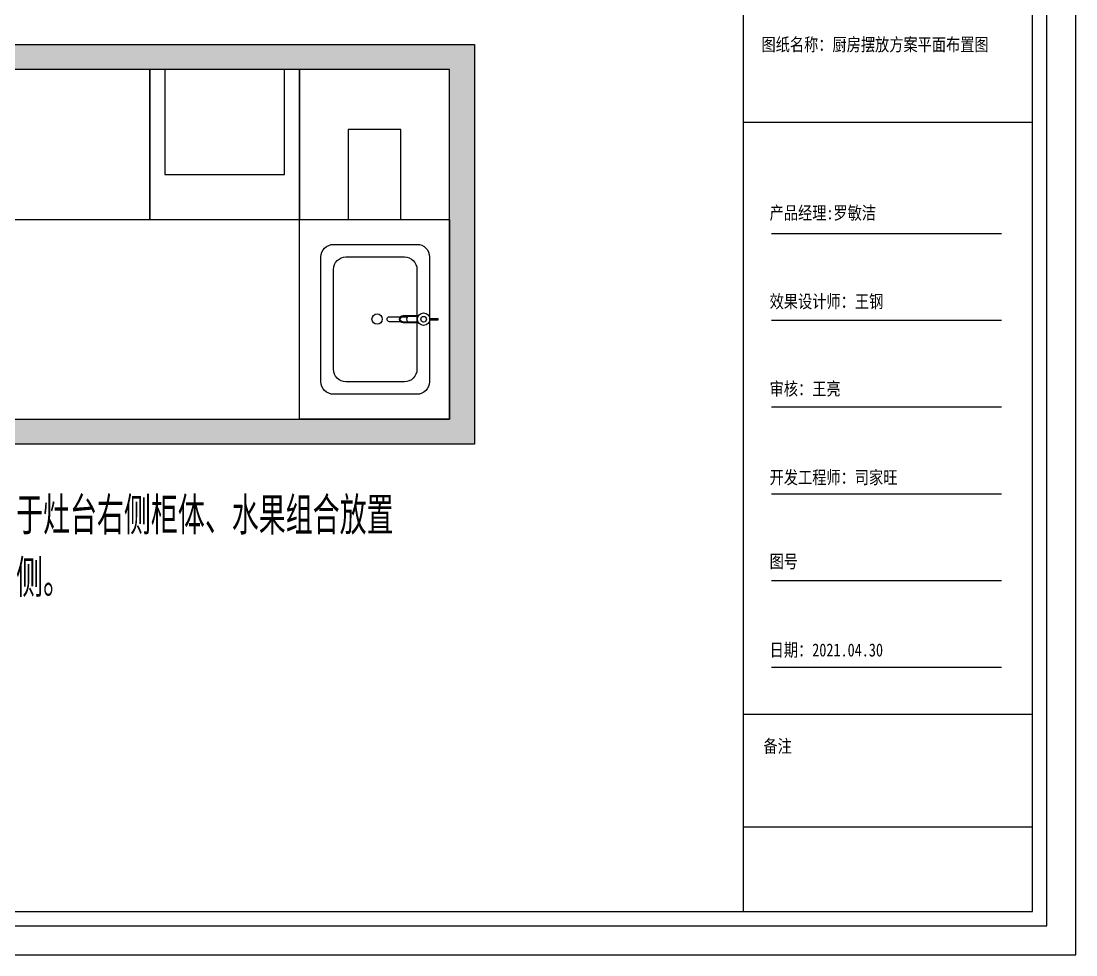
# Model space of a CAD drawing. Extents: x 422240 to 534325, y -8262 to 172635.
# Drawn here: x 529264 to 533489, y 117189 to 120928 of the extents above; entities that cross this region are included whole.
import ezdxf

# ---------------------------------------------------------------- set-up
doc = ezdxf.new("R2010")
doc.units = 0
doc.header["$LTSCALE"] = 1000
doc.header["$MEASUREMENT"] = 0
doc.layers.add('PM-家具', color=146, linetype='Continuous')
doc.layers.add('WALL', color=255, linetype='Continuous')
doc.styles.get("Standard").update_dxf_attribs({"font": 'gbenor.shx', "bigfont": 'gbcbig.shx'})
doc.styles.add('WJ', font='', dxfattribs={"width": 0.8, "height": 135})
doc.styles.get('WJ').set_extended_font_data('FangSong_GB2312')

# ---------------------------------------------------------------- blocks, each defined once
blk = doc.blocks.new('厨房摆放方案图框')
at = {"color": 251}
for p, q in [((25027, 493), (25027, 17757)), ((372, 493), (25027, 493))]:
    blk.add_line(p, q, dxfattribs=at)
for p, q in [((21376, 667), (21376, 17583)), ((24853, 667), (24853, 17583)), ((21376, 10159), (24853, 10159)), ((21714, 8821), (24478, 8821)), ((21714, 7778), (24478, 7778)), ((21714, 6735), (24478, 6735)), ((21714, 5691), (24478, 5691)), ((21714, 4648), (24478, 4648)), ((21714, 3605), (24478, 3605)), ((21376, 3039), (24853, 3039)), ((21376, 1686), (24853, 1686)), ((546, 667), (24853, 667))]:
    blk.add_line(p, q)
blk.add_lwpolyline([(-25, 145), (25375, 145), (25375, 18105), (-25, 18105)], close=True)
at = {"attachment_point": 1, "style": 'WJ'}
for s, insert, char_height, width in [('{\\fSimSun|b0|i0|c134|p2;图纸名称：厨房摆放方案平面布置图}', (21593, 11170), 156.48, 3037.95), ('{\\fSimSun|b0|i0|c134|p2;产品经理:罗敏洁}', (21691, 9146), 156.48, 1903.64), ('{\\fSimSun|b0|i0|c134|p2;效果设计师：王钢}', (21691, 8081), 156.48, 1955.7), ('{\\fSimSun|b0|i0|c134|p2;审核：王亮}', (21691, 7030), 156.48, 936.03), ('{\\fSimSun|b0|i0|c134|p2;开发工程师：司家旺}', (21691, 5965), 156.48, 2657.87), ('图号', (21691, 4955), 156.5, 936.03), ('{\\fSimSun|b0|i0|c134|p2;日期：2021.04.30}', (21691, 3890), 156.48, 2286.18), ('{\\fSimSun|b0|i0|c134|p2;备注}', (21616, 2734), 156.48, 1247.5)]:
    blk.add_mtext(s, dxfattribs=dict(at, insert=insert, char_height=char_height, width=width))

msp = doc.modelspace()

# ---------------------------------------------------------------- hatches: boundary and pattern name
at = {"layer": 'WALL'}
h = msp.add_hatch(dxfattribs=at)
h.set_pattern_fill('钢筋混凝土', color=251, scale=10, angle=180)
h.set_pattern_definition([(225, (450722.164, 132628.118), (17.6776695, -17.6776695), []), (230, (450722.164, 132628.12), (-71.72602, 6.275213), [7.5, -82.5]), (175, (450722.164, 132628.12), (13.875133, -75.219213), [6, -66]), (280.4514, (450716.19, 132628.64), (-57.85094, -68.943954), [6.37402, -70.11421]), (226.1842, (450722.164, 132608.12), (-106.724105, 16.5519), [11.25, -123.75]), (276.6356, (450713.27, 132609.5), (-93.46627, -97.41179), [9.56103, -105.1713]), (171.1842, (450722.16, 132608.12), (-93.4662, -97.41186), [9, -99]), (201, (450712.164, 132613.12), (-59.690705, 40.26189), [7.5, -82.5]), (146, (450712.164, 132613.12), (-24.33153, -72.515005), [6, -66]), (251.4514, (450707.19, 132616.47), (-84.02226, -32.25305), [6.37402, -70.11421]), (217.5, (450722.164, 132628.118), (-1.2159855, -33.289385), [0, -65.2, 0, -67, 0, -66.25]), (187.5, (450722.164, 132628.118), (-26.306954, -39.441171), [0, -38.2, 0, -63.7, 0, -25.25]), (147.5, (450744.464, 132628.118), (-53.382244, 2.255487), [0, -25, 0, -78, 0, -103.5]), (137.5, (450754.464, 132628.12), (-58.318617, -10.010498), [0, -32.5, 0, -51.8, 0, -73.5])])
h.paths.add_polyline_path([(530979.5, 120733.7), (529429, 120733.7), (526579.5, 120733.7), (526579.5, 120433.7), (526579.5, 120372.3), (526579.5, 120246.1), (526579.5, 119333.7), (526629.5, 119333.7), (526629.5, 119283.7), (526629.5, 119233.7), (526479.5, 119233.7), (526479.5, 120833.7), (531079.5, 120833.7), (531079.5, 119233.7), (527429.5, 119233.7), (527429.5, 119333.7), (528529, 119333.7), (530979.5, 119333.7)])

# ---------------------------------------------------------------- linework, layer by layer
at = {"color": 250}
for p, q in [((530901.4, 119737.2), (530932.1, 119737.2)), ((530901.4, 119731.2), (530932.1, 119731.2))]:
    msp.add_line(p, q, dxfattribs=at)
for points in [[(529179.5, 120133.7), (529779.5, 120133.7), (529779.5, 120733.7), (529179.5, 120733.7)], [(529779.5, 120133.7), (530379.5, 120133.7), (530379.5, 120733.7), (529779.5, 120733.7)], [(530379.5, 120133.7), (530979.5, 120133.7), (530979.5, 120733.7), (530379.5, 120733.7)], [(530379.5, 119333.7), (530379.5, 120133.7), (530979.5, 120133.7), (530979.5, 119333.7)]]:
    msp.add_lwpolyline(points, close=True, dxfattribs=at)
for points in [[(530899.5, 119720.3), (530899.5, 119483.7, -0.414214), (530849.5, 119433.7), (530515.3, 119433.7, -0.414214), (530465.3, 119483.7), (530465.3, 119983.7, -0.414214), (530515.3, 120033.7), (530850.5, 120033.7, -0.428159), (530899.5, 119983.7), (530899.5, 119720.3)], [(530783.8, 119724.2), (530740.1, 119724.2, -1), (530740.1, 119744.2)], [(530856.4, 119719.2), (530795, 119719.2, -1), (530795, 119749.2)], [(530854.5, 119722.2), (530795, 119722.2, -1), (530795, 119746.2)]]:
    msp.add_lwpolyline(points, format="xyb", dxfattribs=at)
msp.add_lwpolyline([(530515.3, 119533.7), (530515.3, 119933.7, -0.414214), (530565.3, 119983.7), (530799.5, 119983.7, -0.414214), (530849.5, 119933.7), (530849.5, 119533.7, -0.414214), (530799.5, 119483.7), (530565.3, 119483.7, -0.414214)], format="xyb", close=True, dxfattribs=at)
for points in [[(530740.1, 119744.2), (530783.8, 119744.2)], [(530788.3, 119744.2), (530812.9, 119744.2)], [(530795, 119749.2), (530856.4, 119749.2)], [(530795, 119746.2), (530854.5, 119746.2)], [(530788.3, 119724.2), (530812.9, 119724.2)]]:
    msp.add_lwpolyline(points, dxfattribs=at)
for centre, radius in [((530689.9, 119734.8), 20.6), ((530876.4, 119734.2), 25), ((530876.4, 119734.2), 11.3)]:
    msp.add_circle(centre, radius, dxfattribs=at)
for centre, radius, start, end in [((530819.5, 119734.2), 12, 90, 270), ((530913.4, 119734.2), 3, 90, 270), ((530932.1, 119734.2), 3, 270, 90)]:
    msp.add_arc(centre, radius, start, end, dxfattribs=at)
at = {"layer": 'PM-家具'}
for points in [[(529839.5, 120313.7), (530319.5, 120313.7), (530319.5, 120733.7), (529839.5, 120733.7)], [(530574.5, 120493.7), (530574.5, 120133.7), (530784.5, 120133.7), (530784.5, 120493.7)]]:
    msp.add_lwpolyline(points, close=True, dxfattribs=at)
at = {"layer": 'WALL'}
msp.add_lwpolyline([(531079.5, 119233.7), (527429.5, 119233.7), (527429.5, 119333.7), (530979.5, 119333.7), (530979.5, 120733.7), (526579.5, 120733.7), (526579.5, 119333.7), (526629.5, 119333.7), (526629.5, 119233.7), (526479.5, 119233.7), (526479.5, 120833.7), (531079.5, 120833.7)], close=True, dxfattribs=at)

# ---------------------------------------------------------------- block references
at = {"xscale": 0.3330153595476334, "yscale": 0.3330153595476334, "zscale": 0.3330153595476334}
msp.add_blockref('厨房摆放方案图框', (525038.8, 117140.4), dxfattribs=at)

# ---------------------------------------------------------------- texts
at = {"insert": (527300.1, 119022), "char_height": 150, "attachment_point": 1}
msp.add_mtext_dynamic_manual_height_columns('电饭煲放置在最左侧柜面，炒具组合放置于灶台右侧柜体、水果组合放置于水盆左侧、菜板组合放置于炒具组合右侧。', width=3449.338, gutter_width=1750, heights=[0], dxfattribs=at)

doc.saveas('drawing.dxf')
